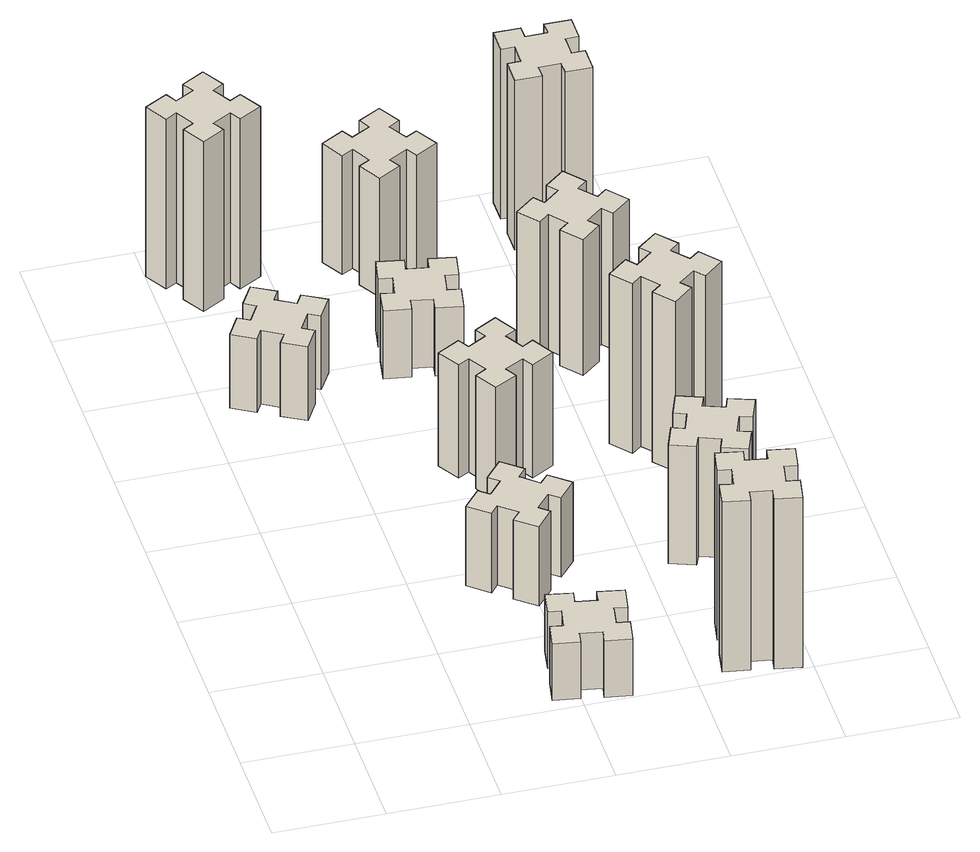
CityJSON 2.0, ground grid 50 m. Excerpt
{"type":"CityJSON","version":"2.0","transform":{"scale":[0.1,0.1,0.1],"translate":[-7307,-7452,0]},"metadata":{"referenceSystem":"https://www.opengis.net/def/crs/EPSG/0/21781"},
"CityObjects":{
"building1":{"type":"Building","attributes":{"class":"1000","function":"1000","usage":"1000","yearOfConstruction":2016,"roofType":"1000","measuredHeight":39,"storeysAboveGround":30,"storeysBelowGround":0},"geometry":[{"type":"Solid","lod":"1","boundaries":[[[[0,1,2,3,4,5,6,7,8,9,10,11,12,13,14,15,16,17,18,19]],[[17,16,20,21]],[[16,15,22,20]],[[15,14,23,22]],[[14,13,24,23]],[[13,12,25,24]],[[12,11,26,25]],[[11,10,27,26]],[[10,9,28,27]],[[9,8,29,28]],[[8,7,30,29]],[[7,6,31,30]],[[6,5,32,31]],[[5,4,33,32]],[[4,3,34,33]],[[3,2,35,34]],[[2,1,36,35]],[[1,0,37,36]],[[0,19,38,37]],[[19,18,39,38]],[[18,17,21,39]],[[24,25,26,27,28,29,30,31,32,33,34,35,36,37,38,39,21,20,22,23]]]]}]},
"building2":{"type":"Building","attributes":{"class":"1000","function":"1000","usage":"1000","yearOfConstruction":2016,"roofType":"1000","measuredHeight":30,"storeysAboveGround":30,"storeysBelowGround":0},"geometry":[{"type":"Solid","lod":"1","boundaries":[[[[40,41,42,43,44,45,46,47,48,49,50,51,52,53,54,55,56,57,58,59]],[[57,56,60,61]],[[56,55,62,60]],[[55,54,63,62]],[[54,53,64,63]],[[53,52,65,64]],[[52,51,66,65]],[[51,50,67,66]],[[50,49,68,67]],[[49,48,69,68]],[[48,47,70,69]],[[47,46,71,70]],[[46,45,72,71]],[[45,44,73,72]],[[44,43,74,73]],[[43,42,75,74]],[[42,41,76,75]],[[41,40,77,76]],[[40,59,78,77]],[[59,58,79,78]],[[58,57,61,79]],[[64,65,66,67,68,69,70,71,72,73,74,75,76,77,78,79,61,60,62,63]]]]}]},
"building3":{"type":"Building","attributes":{"class":"1000","function":"1000","usage":"1000","yearOfConstruction":2016,"roofType":"1000","measuredHeight":90,"storeysAboveGround":30,"storeysBelowGround":0},"geometry":[{"type":"Solid","lod":"1","boundaries":[[[[80,81,82,83,84,85,86,87,88,89,90,91,92,93,94,95,96,97,98,99]],[[97,96,100,101]],[[96,95,102,100]],[[95,94,103,102]],[[94,93,104,103]],[[93,92,105,104]],[[92,91,106,105]],[[91,90,107,106]],[[90,89,108,107]],[[89,88,109,108]],[[88,87,110,109]],[[87,86,111,110]],[[86,85,112,111]],[[85,84,113,112]],[[84,83,114,113]],[[83,82,115,114]],[[82,81,116,115]],[[81,80,117,116]],[[80,99,118,117]],[[99,98,119,118]],[[98,97,101,119]],[[104,105,106,107,108,109,110,111,112,113,114,115,116,117,118,119,101,100,102,103]]]]}]},
"building4":{"type":"Building","attributes":{"class":"1000","function":"1000","usage":"1000","yearOfConstruction":2016,"roofType":"1000","measuredHeight":42,"storeysAboveGround":30,"storeysBelowGround":0},"geometry":[{"type":"Solid","lod":"1","boundaries":[[[[120,121,122,123,124,125,126,127,128,129,130,131,132,133,134,135,136,137,138,139]],[[137,136,140,141]],[[136,135,142,140]],[[135,134,143,142]],[[134,133,144,143]],[[133,132,145,144]],[[132,131,146,145]],[[131,130,147,146]],[[130,129,148,147]],[[129,128,149,148]],[[128,127,150,149]],[[127,126,151,150]],[[126,125,152,151]],[[125,124,153,152]],[[124,123,154,153]],[[123,122,155,154]],[[122,121,156,155]],[[121,120,157,156]],[[120,139,158,157]],[[139,138,159,158]],[[138,137,141,159]],[[144,145,146,147,148,149,150,151,152,153,154,155,156,157,158,159,141,140,142,143]]]]}]},
"building5":{"type":"Building","attributes":{"class":"1000","function":"1000","usage":"1000","yearOfConstruction":2016,"roofType":"1000","measuredHeight":60,"storeysAboveGround":30,"storeysBelowGround":0},"geometry":[{"type":"Solid","lod":"1","boundaries":[[[[160,161,162,163,164,165,166,167,168,169,170,171,172,173,174,175,176,177,178,179]],[[177,176,180,181]],[[176,175,182,180]],[[175,174,183,182]],[[174,173,184,183]],[[173,172,185,184]],[[172,171,186,185]],[[171,170,187,186]],[[170,169,188,187]],[[169,168,189,188]],[[168,167,190,189]],[[167,166,191,190]],[[166,165,192,191]],[[165,164,193,192]],[[164,163,194,193]],[[163,162,195,194]],[[162,161,196,195]],[[161,160,197,196]],[[160,179,198,197]],[[179,178,199,198]],[[178,177,181,199]],[[184,185,186,187,188,189,190,191,192,193,194,195,196,197,198,199,181,180,182,183]]]]}]},
"building6":{"type":"Building","attributes":{"class":"1000","function":"1000","usage":"1000","yearOfConstruction":2016,"roofType":"1000","measuredHeight":36,"storeysAboveGround":30,"storeysBelowGround":0},"geometry":[{"type":"Solid","lod":"1","boundaries":[[[[200,201,202,203,204,205,206,207,208,209,210,211,212,213,214,215,216,217,218,219]],[[217,216,220,221]],[[216,215,222,220]],[[215,214,223,222]],[[214,213,224,223]],[[213,212,225,224]],[[212,211,226,225]],[[211,210,227,226]],[[210,209,228,227]],[[209,208,229,228]],[[208,207,230,229]],[[207,206,231,230]],[[206,205,232,231]],[[205,204,233,232]],[[204,203,234,233]],[[203,202,235,234]],[[202,201,236,235]],[[201,200,237,236]],[[200,219,238,237]],[[219,218,239,238]],[[218,217,221,239]],[[224,225,226,227,228,229,230,231,232,233,234,235,236,237,238,239,221,220,222,223]]]]}]},
"building7":{"type":"Building","attributes":{"class":"1000","function":"1000","usage":"1000","yearOfConstruction":2016,"roofType":"1000","measuredHeight":90,"storeysAboveGround":30,"storeysBelowGround":0},"geometry":[{"type":"Solid","lod":"1","boundaries":[[[[240,241,242,243,244,245,246,247,248,249,250,251,252,253,254,255,256,257,258,259]],[[257,256,260,261]],[[256,255,262,260]],[[255,254,263,262]],[[254,253,264,263]],[[253,252,265,264]],[[252,251,266,265]],[[251,250,267,266]],[[250,249,268,267]],[[249,248,269,268]],[[248,247,270,269]],[[247,246,271,270]],[[246,245,272,271]],[[245,244,273,272]],[[244,243,274,273]],[[243,242,275,274]],[[242,241,276,275]],[[241,240,277,276]],[[240,259,278,277]],[[259,258,279,278]],[[258,257,261,279]],[[264,265,266,267,268,269,270,271,272,273,274,275,276,277,278,279,261,260,262,263]]]]}]},
"building8":{"type":"Building","attributes":{"class":"1000","function":"1000","usage":"1000","yearOfConstruction":2016,"roofType":"1000","measuredHeight":63,"storeysAboveGround":30,"storeysBelowGround":0},"geometry":[{"type":"Solid","lod":"1","boundaries":[[[[280,281,282,283,284,285,286,287,288,289,290,291,292,293,294,295,296,297,298,299]],[[297,296,300,301]],[[296,295,302,300]],[[295,294,303,302]],[[294,293,304,303]],[[293,292,305,304]],[[292,291,306,305]],[[291,290,307,306]],[[290,289,308,307]],[[289,288,309,308]],[[288,287,310,309]],[[287,286,311,310]],[[286,285,312,311]],[[285,284,313,312]],[[284,283,314,313]],[[283,282,315,314]],[[282,281,316,315]],[[281,280,317,316]],[[280,299,318,317]],[[299,298,319,318]],[[298,297,301,319]],[[304,305,306,307,308,309,310,311,312,313,314,315,316,317,318,319,301,300,302,303]]]]}]},
"building9":{"type":"Building","attributes":{"class":"1000","function":"1000","usage":"1000","yearOfConstruction":2016,"roofType":"1000","measuredHeight":63,"storeysAboveGround":30,"storeysBelowGround":0},"geometry":[{"type":"Solid","lod":"1","boundaries":[[[[320,321,322,323,324,325,326,327,328,329,330,331,332,333,334,335,336,337,338,339]],[[337,336,340,341]],[[336,335,342,340]],[[335,334,343,342]],[[334,333,344,343]],[[333,332,345,344]],[[332,331,346,345]],[[331,330,347,346]],[[330,329,348,347]],[[329,328,349,348]],[[328,327,350,349]],[[327,326,351,350]],[[326,325,352,351]],[[325,324,353,352]],[[324,323,354,353]],[[323,322,355,354]],[[322,321,356,355]],[[321,320,357,356]],[[320,339,358,357]],[[339,338,359,358]],[[338,337,341,359]],[[344,345,346,347,348,349,350,351,352,353,354,355,356,357,358,359,341,340,342,343]]]]}]},
"building10":{"type":"Building","attributes":{"class":"1000","function":"1000","usage":"1000","yearOfConstruction":2016,"roofType":"1000","measuredHeight":90,"storeysAboveGround":30,"storeysBelowGround":0},"geometry":[{"type":"Solid","lod":"1","boundaries":[[[[360,361,362,363,364,365,366,367,368,369,370,371,372,373,374,375,376,377,378,379]],[[377,376,380,381]],[[376,375,382,380]],[[375,374,383,382]],[[374,373,384,383]],[[373,372,385,384]],[[372,371,386,385]],[[371,370,387,386]],[[370,369,388,387]],[[369,368,389,388]],[[368,367,390,389]],[[367,366,391,390]],[[366,365,392,391]],[[365,364,393,392]],[[364,363,394,393]],[[363,362,395,394]],[[362,361,396,395]],[[361,360,397,396]],[[360,379,398,397]],[[379,378,399,398]],[[378,377,381,399]],[[384,385,386,387,388,389,390,391,392,393,394,395,396,397,398,399,381,380,382,383]]]]}]},
"building11":{"type":"Building","attributes":{"class":"1000","function":"1000","usage":"1000","yearOfConstruction":2016,"roofType":"1000","measuredHeight":72,"storeysAboveGround":30,"storeysBelowGround":0},"geometry":[{"type":"Solid","lod":"1","boundaries":[[[[400,401,402,403,404,405,406,407,408,409,410,411,412,413,414,415,416,417,418,419]],[[417,416,420,421]],[[416,415,422,420]],[[415,414,423,422]],[[414,413,424,423]],[[413,412,425,424]],[[412,411,426,425]],[[411,410,427,426]],[[410,409,428,427]],[[409,408,429,428]],[[408,407,430,429]],[[407,406,431,430]],[[406,405,432,431]],[[405,404,433,432]],[[404,403,434,433]],[[403,402,435,434]],[[402,401,436,435]],[[401,400,437,436]],[[400,419,438,437]],[[419,418,439,438]],[[418,417,421,439]],[[424,425,426,427,428,429,430,431,432,433,434,435,436,437,438,439,421,420,422,423]]]]}]},
"building12":{"type":"Building","attributes":{"class":"1000","function":"1000","usage":"1000","yearOfConstruction":2016,"roofType":"1000","measuredHeight":90,"storeysAboveGround":30,"storeysBelowGround":0},"geometry":[{"type":"Solid","lod":"1","boundaries":[[[[440,441,442,443,444,445,446,447,448,449,450,451,452,453,454,455,456,457,458,459]],[[457,456,460,461]],[[456,455,462,460]],[[455,454,463,462]],[[454,453,464,463]],[[453,452,465,464]],[[452,451,466,465]],[[451,450,467,466]],[[450,449,468,467]],[[449,448,469,468]],[[448,447,470,469]],[[447,446,471,470]],[[446,445,472,471]],[[445,444,473,472]],[[444,443,474,473]],[[443,442,475,474]],[[442,441,476,475]],[[441,440,477,476]],[[440,459,478,477]],[[459,458,479,478]],[[458,457,461,479]],[[464,465,466,467,468,469,470,471,472,473,474,475,476,477,478,479,461,460,462,463]]]]}]}
},
"vertices":[
[406,2327,0],[456,2414,0],[508,2384,0],[568,2488,0],[464,2548,0],[434,2496,0],[347,2546,0],[377,2598,0],[273,2658,0],[213,2554,0],[265,2524,0],[215,2437,0],[163,2467,0],[103,2363,0],[207,2303,0],[237,2355,0],[324,2305,0],[294,2253,0],[398,2193,0],[458,2297,0],[324,2305,390],[294,2253,390],[237,2355,390],[207,2303,390],[103,2363,390],[163,2467,390],[215,2437,390],[265,2524,390],[213,2554,390],[273,2658,390],[377,2598,390],[347,2546,390],[434,2496,390],[464,2548,390],[568,2488,390],[508,2384,390],[456,2414,390],[406,2327,390],[458,2297,390],[398,2193,390],
[976,274,0],[958,175,0],[899,186,0],[878,67,0],[997,47,0],[1007,106,0],[1105,88,0],[1095,29,0],[1213,8,0],[1234,127,0],[1175,137,0],[1192,235,0],[1251,225,0],[1272,343,0],[1154,364,0],[1144,305,0],[1045,322,0],[1056,381,0],[937,402,0],[917,284,0],[1045,322,300],[1056,381,300],[1144,305,300],[1154,364,300],[1272,343,300],[1251,225,300],[1192,235,300],[1175,137,300],[1234,127,300],[1213,8,300],[1095,29,300],[1105,88,300],[1007,106,300],[997,47,300],[878,67,300],[899,186,300],[958,175,300],[976,274,300],[917,284,300],[937,402,300],
[224,3386,0],[137,3336,0],[107,3388,0],[3,3328,0],[63,3224,0],[115,3254,0],[165,3167,0],[113,3137,0],[173,3033,0],[277,3093,0],[247,3145,0],[334,3195,0],[364,3143,0],[468,3203,0],[408,3307,0],[356,3277,0],[306,3364,0],[358,3394,0],[298,3498,0],[194,3438,0],[306,3364,900],[358,3394,900],[356,3277,900],[408,3307,900],[468,3203,900],[364,3143,900],[334,3195,900],[247,3145,900],[277,3093,900],[173,3033,900],[113,3137,900],[165,3167,900],[115,3254,900],[63,3224,900],[3,3328,900],[107,3388,900],[137,3336,900],[224,3386,900],[194,3438,900],[298,3498,900],
[1027,836,0],[1092,913,0],[1138,874,0],[1215,966,0],[1123,1043,0],[1084,997,0],[1008,1062,0],[1046,1108,0],[954,1185,0],[877,1093,0],[923,1054,0],[859,978,0],[813,1016,0],[736,924,0],[828,847,0],[866,893,0],[943,829,0],[904,783,0],[996,706,0],[1073,798,0],[943,829,420],[904,783,420],[866,893,420],[828,847,420],[736,924,420],[813,1016,420],[859,978,420],[923,1054,420],[877,1093,420],[954,1185,420],[1046,1108,420],[1008,1062,420],[1084,997,420],[1123,1043,420],[1215,966,420],[1138,874,420],[1092,913,420],[1027,836,420],[1073,798,420],[996,706,420],
[1196,1697,0],[1146,1784,0],[1198,1814,0],[1138,1918,0],[1034,1858,0],[1064,1806,0],[977,1756,0],[947,1808,0],[843,1748,0],[903,1644,0],[955,1674,0],[1005,1587,0],[953,1557,0],[1013,1453,0],[1117,1513,0],[1087,1565,0],[1174,1615,0],[1204,1563,0],[1308,1623,0],[1248,1727,0],[1174,1615,600],[1204,1563,600],[1087,1565,600],[1117,1513,600],[1013,1453,600],[953,1557,600],[1005,1587,600],[955,1674,600],[903,1644,600],[843,1748,600],[947,1808,600],[977,1756,600],[1064,1806,600],[1034,1858,600],[1138,1918,600],[1198,1814,600],[1146,1784,600],[1196,1697,600],[1248,1727,600],[1308,1623,600],
[1044,2625,0],[945,2642,0],[956,2701,0],[837,2722,0],[817,2604,0],[876,2594,0],[858,2495,0],[799,2506,0],[778,2387,0],[897,2367,0],[907,2426,0],[1005,2408,0],[995,2349,0],[1113,2328,0],[1134,2447,0],[1075,2457,0],[1092,2555,0],[1151,2545,0],[1172,2663,0],[1054,2684,0],[1092,2555,360],[1151,2545,360],[1075,2457,360],[1134,2447,360],[1113,2328,360],[995,2349,360],[1005,2408,360],[907,2426,360],[897,2367,360],[778,2387,360],[799,2506,360],[858,2495,360],[876,2594,360],[817,2604,360],[837,2722,360],[956,2701,360],[945,2642,360],[1044,2625,360],[1054,2684,360],[1172,2663,360],
[1884,305,0],[1785,322,0],[1796,381,0],[1677,402,0],[1657,284,0],[1716,274,0],[1698,175,0],[1639,186,0],[1618,67,0],[1737,47,0],[1747,106,0],[1845,88,0],[1835,29,0],[1953,8,0],[1974,127,0],[1915,137,0],[1932,235,0],[1991,225,0],[2012,343,0],[1894,364,0],[1932,235,900],[1991,225,900],[1915,137,900],[1974,127,900],[1953,8,900],[1835,29,900],[1845,88,900],[1747,106,900],[1737,47,900],[1618,67,900],[1639,186,900],[1698,175,900],[1716,274,900],[1657,284,900],[1677,402,900],[1796,381,900],[1785,322,900],[1884,305,900],[1894,364,900],[2012,343,900],
[1096,3177,0],[1046,3264,0],[1098,3294,0],[1038,3398,0],[934,3338,0],[964,3286,0],[877,3236,0],[847,3288,0],[743,3228,0],[803,3124,0],[855,3154,0],[905,3067,0],[853,3037,0],[913,2933,0],[1017,2993,0],[987,3045,0],[1074,3095,0],[1104,3043,0],[1208,3103,0],[1148,3207,0],[1074,3095,630],[1104,3043,630],[987,3045,630],[1017,2993,630],[913,2933,630],[853,3037,630],[905,3067,630],[855,3154,630],[803,3124,630],[743,3228,630],[847,3288,630],[877,3236,630],[964,3286,630],[934,3338,630],[1038,3398,630],[1098,3294,630],[1046,3264,630],[1096,3177,630],[1148,3207,630],[1208,3103,630],
[1731,859,0],[1825,825,0],[1804,769,0],[1917,727,0],[1958,840,0],[1902,861,0],[1936,955,0],[1992,934,0],[2033,1047,0],[1920,1088,0],[1900,1032,0],[1806,1066,0],[1827,1122,0],[1714,1163,0],[1673,1050,0],[1729,1030,0],[1695,936,0],[1639,957,0],[1597,844,0],[1710,803,0],[1695,936,630],[1639,957,630],[1729,1030,630],[1673,1050,630],[1714,1163,630],[1827,1122,630],[1806,1066,630],[1900,1032,630],[1920,1088,630],[2033,1047,630],[1992,934,630],[1936,955,630],[1902,861,630],[1958,840,630],[1917,727,630],[1804,769,630],[1825,825,630],[1731,859,630],[1710,803,630],[1597,844,630],
[1932,1718,0],[1867,1794,0],[1913,1833,0],[1836,1925,0],[1744,1848,0],[1783,1802,0],[1706,1737,0],[1668,1783,0],[1576,1706,0],[1653,1614,0],[1699,1653,0],[1763,1576,0],[1717,1538,0],[1794,1446,0],[1886,1523,0],[1848,1569,0],[1924,1633,0],[1963,1587,0],[2055,1664,0],[1978,1756,0],[1924,1633,900],[1963,1587,900],[1848,1569,900],[1886,1523,900],[1794,1446,900],[1717,1538,900],[1763,1576,900],[1699,1653,900],[1653,1614,900],[1576,1706,900],[1668,1783,900],[1706,1737,900],[1783,1802,900],[1744,1848,900],[1836,1925,900],[1913,1833,900],[1867,1794,900],[1932,1718,900],[1978,1756,900],[2055,1664,900],
[1499,2393,0],[1563,2316,0],[1517,2278,0],[1594,2186,0],[1686,2263,0],[1648,2309,0],[1724,2373,0],[1763,2327,0],[1855,2404,0],[1778,2496,0],[1732,2458,0],[1667,2534,0],[1713,2573,0],[1636,2665,0],[1544,2588,0],[1583,2542,0],[1506,2477,0],[1468,2523,0],[1376,2446,0],[1453,2354,0],[1506,2477,720],[1468,2523,720],[1583,2542,720],[1544,2588,720],[1636,2665,720],[1713,2573,720],[1667,2534,720],[1732,2458,720],[1778,2496,720],[1855,2404,720],[1763,2327,720],[1724,2373,720],[1648,2309,720],[1686,2263,720],[1594,2186,720],[1517,2278,720],[1563,2316,720],[1499,2393,720],[1453,2354,720],[1376,2446,720],
[1665,3155,0],[1765,3155,0],[1765,3095,0],[1885,3095,0],[1885,3215,0],[1825,3215,0],[1825,3315,0],[1885,3315,0],[1885,3435,0],[1765,3435,0],[1765,3375,0],[1665,3375,0],[1665,3435,0],[1545,3435,0],[1545,3315,0],[1605,3315,0],[1605,3215,0],[1545,3215,0],[1545,3095,0],[1665,3095,0],[1605,3215,900],[1545,3215,900],[1605,3315,900],[1545,3315,900],[1545,3435,900],[1665,3435,900],[1665,3375,900],[1765,3375,900],[1765,3435,900],[1885,3435,900],[1885,3315,900],[1825,3315,900],[1825,3215,900],[1885,3215,900],[1885,3095,900],[1765,3095,900],[1765,3155,900],[1665,3155,900],[1665,3095,900],[1545,3095,900]
]}
